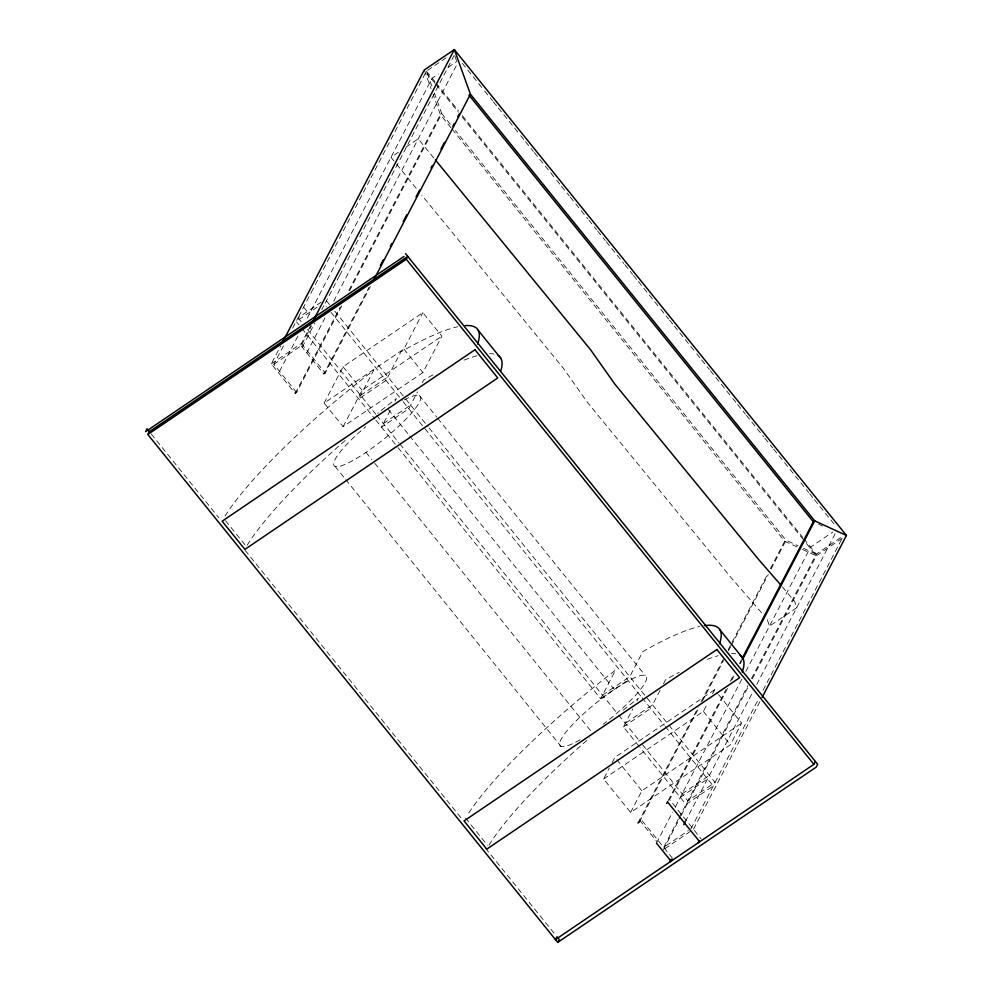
<?xml version="1.0" encoding="UTF-8"?>
<svg xmlns="http://www.w3.org/2000/svg" width="992" height="992" viewBox="0 0 992 992"><rect width="100%" height="100%" fill="white"/><g stroke="black" fill="none" stroke-linecap="round" stroke-linejoin="round"><path stroke-width="0.74" stroke-dasharray="4.96 3.72" d="M341.707 305.871L296.608 392.51L295.194 393.464L271.312 363.866L280.6 346.01M296.608 392.51L273.854 364.324L284.32 344.212M292.69 328.116L298.046 317.837L321.582 301.89M298.741 316.498L311.079 292.814M311.302 292.367L370.214 179.217M370.921 177.853L425.754 72.528M279.533 371.368L298.381 335.172M307.222 318.184L432.152 78.207L438.34 74.003M271.312 363.866L301.37 343.48L310.657 325.624M273.854 364.324L301.097 345.836L311.575 325.736M302.238 347.25L314.799 323.119M321.78 309.715L323.876 305.685M339.462 275.751L324.57 304.346L326.393 306.602M339.698 275.305L454.472 54.808M306.788 352.892L324.93 318.035M333.721 301.146L457.535 63.302M295.194 393.464L340.256 306.925M348.837 290.433L440.374 114.601L441.775 113.646L433.938 91.921M349.556 290.792L441.775 113.646L451.496 125.699M301.097 345.836L323.851 374.034L368.962 287.395M323.851 374.034L325.264 373.091L370.314 286.539M324.124 403.124L343.071 366.73L422.852 312.629L441.849 336.176L422.902 372.57L343.12 426.672L324.124 403.124L403.905 349.023L422.852 312.629M343.12 426.672L362.068 390.278L441.849 336.176M390.228 410.403L381.511 427.155L408.766 408.679L417.483 391.927M395.027 401.19L396.403 398.548A208.171 39.717 -38.9 0 0 377.605 413.329M422.282 382.701L423.646 380.072A208.171 39.717 -38.9 0 1 434.88 373.86M398.003 447.578L600.656 698.703L615.548 670.096A208.171 39.717 -38.9 0 0 466.922 815.833M638.96 746.158L623.41 726.9L632.822 708.834M636.938 700.935L638.302 698.294A208.171 39.717 -38.9 0 0 621.848 711.214M718.493 694.512L741.607 723.143L730.323 744.806L630.602 812.436L603.632 779.018L609.274 768.192M612.101 762.774L614.916 757.355L714.637 689.738L717.526 693.309M660.064 690.358L652.525 704.841L625.282 723.329M663.499 683.773L665.558 679.818A208.171 39.717 -38.9 0 1 679.185 672.328M630.602 812.436L641.874 790.773L741.607 723.143M638.005 822.951L698.132 707.457M700.997 701.952L723.168 659.37M728.178 649.76L767.498 574.207M770.362 568.701L784.66 541.235L786.073 540.28L798.064 545.798M639.418 822.008L698.715 708.077M702.262 701.27L723.54 660.412M728.5 650.876L730.62 646.784M731.34 645.42L768.267 574.48M771.119 569.011L786.073 540.28L455.39 130.522M603.632 779.018L703.365 711.4L707.594 703.278M712.529 693.792L714.637 689.738M668.149 800.668L725.97 689.601M730.224 681.43L733.77 674.622M739.437 663.722L741.57 659.63M727.483 688.448L669.563 799.713L701.183 838.91M731.774 680.202L733.919 676.085M740.354 663.71L741.78 660.97M656.481 843.15L672.626 812.138M675.416 806.769L742.301 678.292M745.872 671.435L810.576 547.125L832.871 532.01M678.317 819.181L663.66 847.342L688.423 830.54M679.012 817.842L747.906 685.497M751.465 678.652L816.267 554.168L842.282 536.536M663.388 849.698L680.475 816.887M681.182 815.523L748.067 687.034M752.333 678.838L816.379 555.818L843.795 537.23M685.224 821.81L752.432 692.701M756.71 684.48L835.971 532.22M690.903 828.866L758.074 699.844M763.059 690.271L842.803 537.069M759.934 701.604L693.445 829.324L664.789 848.743M767.399 619.826L769.408 626.212L796.663 607.736L798.225 605.69M431.855 86.13L426.461 71.151L448.756 56.036M448.248 67.282L456.928 61.405M398.412 152.26L390.984 157.294L395.734 163.147M405.84 147.213L418.227 138.818L435.339 159.873M317.242 307.136L296.186 321.42L299.026 324.942M360.617 395.374L387.872 376.898M383.371 423.572L410.626 405.096M602.528 695.132L629.771 676.656L642.804 651.62A208.171 39.717 -38.9 0 1 699.707 626.448M600.656 698.703L627.911 680.227M623.41 726.9L650.665 708.424M682.161 793.811L709.416 775.335M680.301 797.382L707.556 778.906M818.648 524.26L822.641 526.095M803.396 548.254L817.78 554.875M797.072 546.939L784.66 541.235L452.042 129.059M802.59 549.481L816.379 555.818L803.731 540.144M782.428 586.88L794.642 601.35L796.663 607.736M761.571 612.758L731.228 577.815L587.524 402.516L563.295 368.193L421.774 195.176M396.688 164.312L416.888 189.162M462.322 63.339L483.724 89.863M484.691 91.066L492.478 100.713M493.446 101.916L497.339 106.739M498.319 107.942L519.721 134.466M520.688 135.668L524.582 140.492M525.549 141.695L533.336 151.342M534.304 152.545L555.706 179.068M556.686 180.271L560.579 185.095M561.546 186.298L569.334 195.945M570.301 197.148L587.81 218.848M588.789 220.05L596.564 229.698M597.544 230.9L605.318 240.548M606.298 241.75L623.807 263.45M624.786 264.653L632.561 274.3M633.541 275.503L637.422 280.327M638.402 281.53L659.804 308.053M660.771 309.256L668.558 318.903M669.526 320.106L673.419 324.93M674.399 326.132L695.801 352.656M696.768 353.859L700.662 358.682M701.629 359.885L709.416 369.532M710.384 370.735L731.786 397.259M732.766 398.462L736.659 403.285M737.626 404.488L745.414 414.135M746.381 415.338L763.89 437.038M764.869 438.241L772.656 447.888M773.624 449.091L799.887 481.641M800.866 482.844L808.641 492.478M809.621 493.694L813.514 498.517M814.482 499.72L835.884 526.231M426.461 71.151L435.066 81.815M436.046 83.03L458.416 110.744M462.309 115.568L802.801 537.478M803.768 538.693L816.267 554.168M434.992 83.241L424.291 69.986L431.036 88.697M435.972 84.444L458.341 112.17M462.235 116.994L802.751 538.941M451.062 127.856L440.374 114.601L433.107 94.451M703.365 711.4L730.323 744.806M403.905 349.023L422.902 372.57M419.244 395.461L436.703 417.086M437.67 418.289L645.197 675.44M326.43 300.774L330.076 305.288M334.775 311.116L404.934 398.052M405.889 399.23L428.073 426.721M429.052 427.924L668.062 724.098M669.042 725.301L715.096 782.39L687.853 800.866L640.82 742.574M331.018 312.344L402.132 400.446M403.074 401.624L641.179 696.669M642.134 697.847L664.268 725.276M665.235 726.479L713.236 785.962L685.993 804.438L639.927 747.36M388.331 409.485L408.716 434.732M409.684 435.934L614.284 689.465M303.626 307.111L309.318 314.166M343.071 366.73L362.068 390.278M298.046 317.837L301.841 322.536M307.532 329.592L375.794 414.172M376.737 415.35L398.883 442.804M399.863 444.007L617.694 713.93M618.636 715.096L639.84 741.371M301.878 328.464L374.877 418.922M375.819 420.1L397.023 446.375M301.37 343.48L325.264 373.091M616.838 759.736L641.874 790.773M365.998 452.389L371.826 459.606M374.74 463.214L590.984 731.166M672.526 858.34L640.906 819.144L639.493 820.099L656.704 841.414M335.098 466.401L344.794 478.417M345.762 479.62L561.038 746.381M225.531 520.688L246.388 546.53A208.171 39.717 -38.9 0 1 346.741 439.146M465.533 818.09L487.345 845.11M151.268 434.05L218.897 517.849M245.148 550.386L462.136 819.256M485.485 848.185L555.148 934.514M454.993 56.222L456.518 60.462M580.035 739.834A55.366 10.565 -38.9 0 1 575.844 721.172A55.366 10.565 -38.9 0 1 644.23 675.23A55.366 10.565 -38.9 0 1 603.235 724.247M488.969 845.159A208.171 39.717 -38.9 0 1 589.756 737.924M707.308 659.345A208.171 39.717 -38.9 0 1 718.183 655.712M731.526 653.455A208.171 39.717 -38.9 0 1 735.828 653.765M225.023 516.088A208.171 39.717 -38.9 0 1 373.649 370.351L358.757 398.958L386.012 380.482L400.892 351.875A208.171 39.717 -38.9 0 1 457.796 326.703M464.095 360.096A208.171 39.717 -38.9 0 1 479.173 355.223M489.626 353.71A208.171 39.717 -38.9 0 1 493.929 354.02M404.252 399.838A55.366 10.565 -38.9 0 1 404.86 420.261A55.366 10.565 -38.9 0 1 338.433 466.513A55.366 10.565 -38.9 0 1 365.775 426.647"/><path stroke-width="1.49" d="M147.845 434.508L149.333 431.656L407.774 256.407L406.286 259.259L147.845 434.508L557.715 942.4L816.168 767.151L817.656 764.299L405.505 253.58M282.745 341.893L424.291 69.986L454.348 49.6L846.436 535.444L762.079 697.488M312.802 321.507L454.348 49.6L470.431 94.215L814.73 520.85L846.436 535.444M380.382 265.459L383.234 259.966M390.377 246.252L391.803 243.511M403.223 221.576L406.794 214.718M416.07 196.9L419.641 190.042M431.061 168.094L432.487 165.354M440.956 149.085L444.466 142.352M452.885 126.17L454.286 123.479M457.796 116.734L459.197 114.043M373.885 279.67L470.431 94.215L469.018 95.17L813.316 521.804L742.276 658.279M556.438 937.676L555.446 939.585L813.886 764.336L815.374 761.472M557.715 942.4L559.203 939.536L556.934 936.721M666.661 803.532L667.653 801.623M742.5 659.593L814.73 520.85L813.316 521.804M683.724 824.674L685.224 821.81M669.637 862.147L671.125 859.283M672.03 859.283L671.038 861.192L656.481 843.15M698.294 842.716L699.286 840.807M404.017 256.444L145.564 431.694L147.052 428.829L149.333 431.656M638.005 822.951L639.418 822.008M780.605 584.772L758.471 559.339L614.78 384.04L590.55 349.717L435.339 159.873M478.243 330.373L500.997 358.558M720.142 630.118L742.896 658.316M406.286 259.259L813.886 764.336M668.062 802.578L699.695 841.762M740.181 655.365A208.171 39.717 -38.9 0 1 742.214 672.006M704.345 625.617A208.171 39.717 -38.9 0 1 719.46 643.808M465.248 325.587A208.171 39.717 -38.9 0 1 477.561 344.063M498.269 355.62A208.171 39.717 -38.9 0 1 500.762 370.909M474.97 349.754L222.146 521.197L244.9 549.394L497.736 377.952L474.97 349.754M716.881 649.512L464.045 820.942L486.799 849.14L739.635 677.71L716.881 649.512"/></g></svg>
